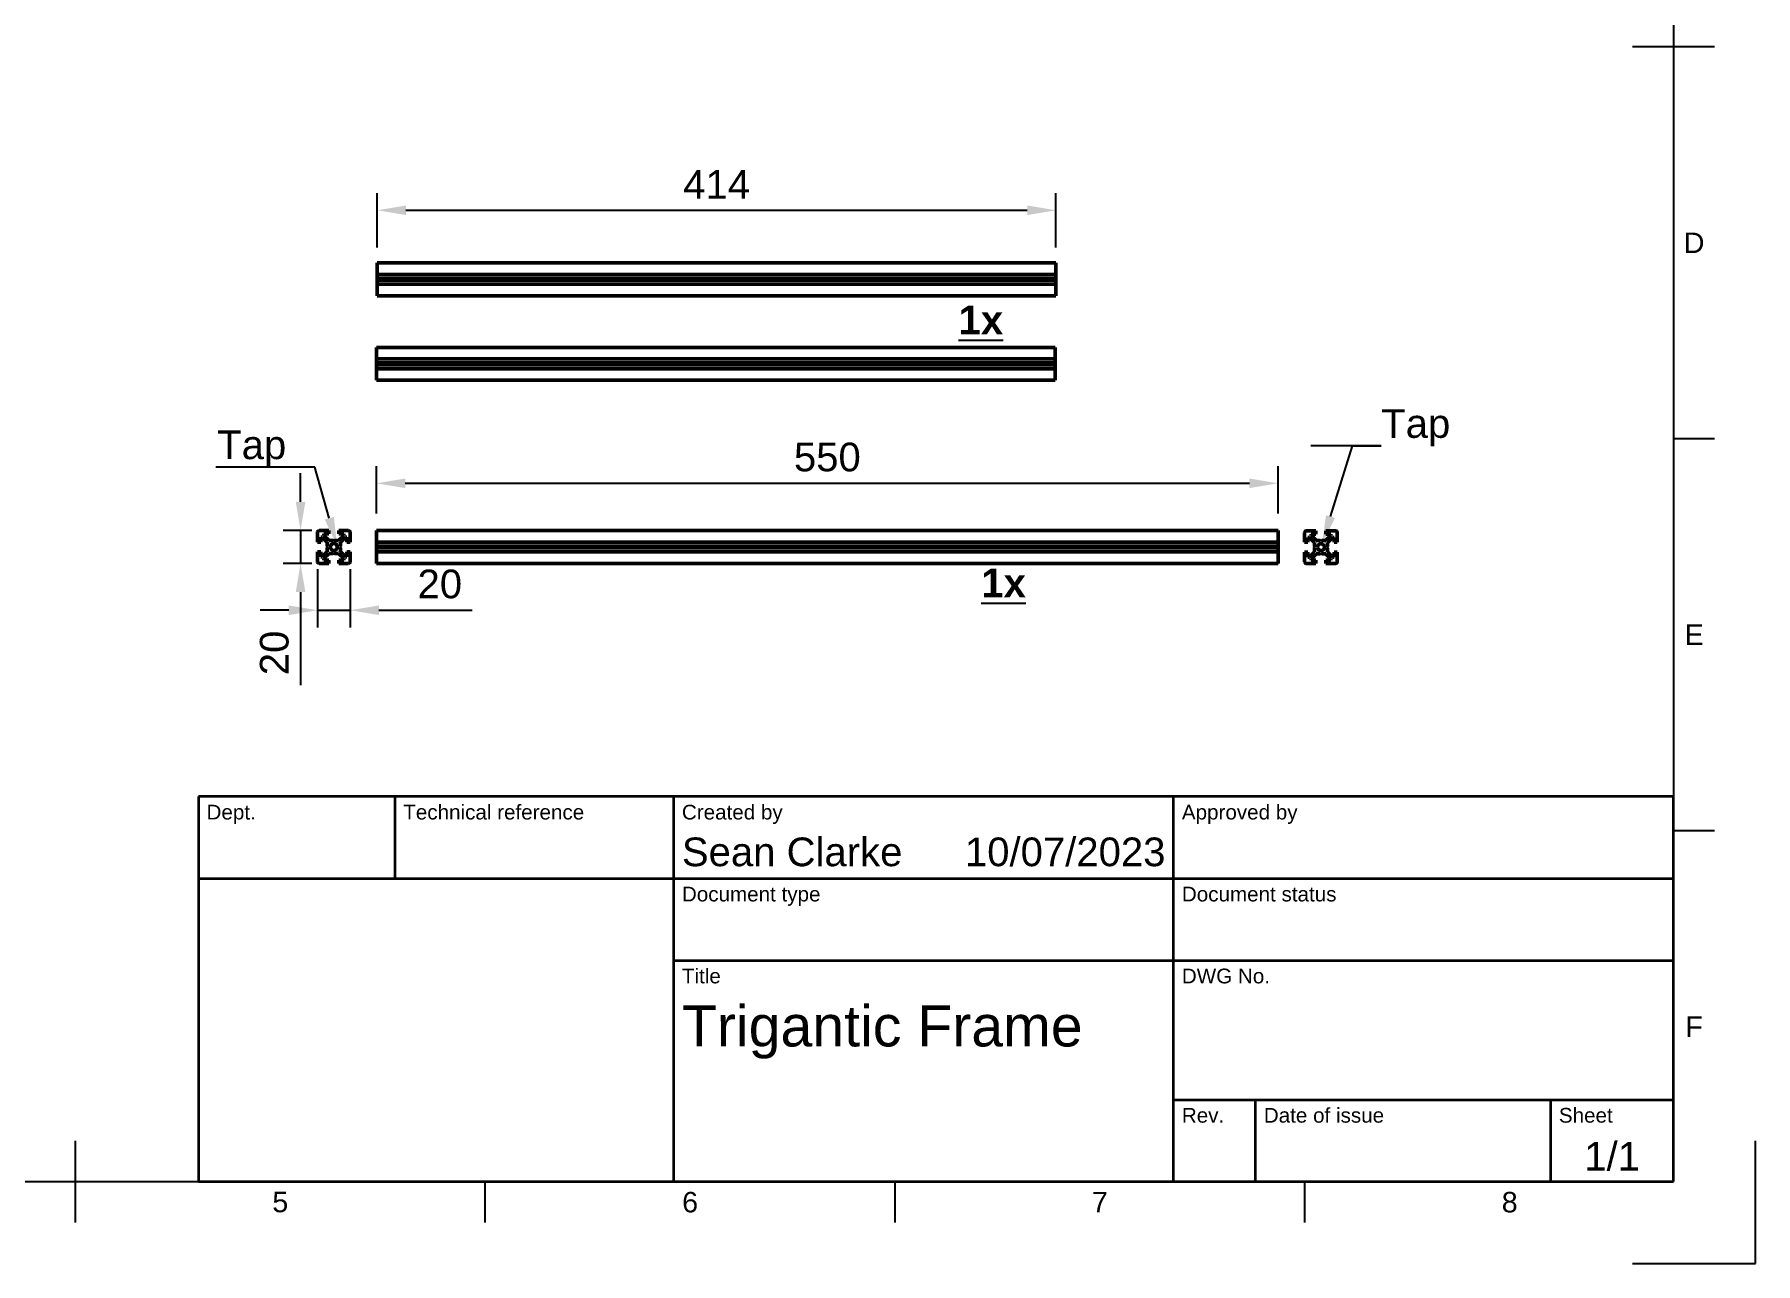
# Model space of a CAD drawing. Header units: millimetres. Extents: x 0 to 420, y 0 to 297.
# Drawn here: x 210 to 420, y 0 to 150 of the extents above; entities that cross this region are included whole.
import ezdxf
from ezdxf import colors
from ezdxf.entities.mleader import LeaderData, LeaderLine
from ezdxf.enums import TextEntityAlignment as Align
from ezdxf.math import Vec2, Vec3

# ---------------------------------------------------------------- set-up
doc = ezdxf.new("R2010")
doc.units = ezdxf.units.MM
doc.header["$LTSCALE"] = 0.75
for name, color, linetype, lineweight in [('BORDER', 7, 'Continuous', 25), ('FD_Dimensions', 7, 'Continuous', 25), ('Leaders', 7, 'Continuous', 25), ('Notes', 7, 'Continuous', 25), ('TITLEBLOCK', 7, 'Continuous', 35), ('Visible', 7, 'Continuous', 50)]:
    doc.layers.add(name, color=color, linetype=linetype, lineweight=lineweight)
doc.styles.add('FusionTitle', font='arial.ttf')
doc.styles.get("Standard").update_dxf_attribs({"font": 'arial.ttf'})
doc.dimstyles.new('Dim-ISO-25', dxfattribs={"dimtxt": 3.5, "dimasz": 3.5, "dimexe": 2.1, "dimexo": 2.1, "dimgap": 1.4, "dimtad": 1, "dimzin": 12, "dimdsep": 46, "dimtxsty": 'Standard', "dimcen": 0, "dimazin": 3, "dimtp": 0.1, "dimtm": 0.1, "dimtfac": 0.714286, "dimtmove": 0, "dimatfit": 3, "dimfxl": 1, "dimtzin": 12, "dimarcsym": 0})

# ---------------------------------------------------------------- blocks, each defined once
blk = doc.blocks.new('ISO_A3_SHEET')
at = {"layer": 'BORDER'}
for p, q in [((410, 287), (410, 10)), ((415, 148.5), (405, 148.5)), ((415, 100.66667), (410, 100.66667)), ((415, 52.83334), (410, 52.83334)), ((215, 5), (215, 15)), ((20, 10), (410, 10)), ((265, 5), (265, 10)), ((315, 5), (315, 10)), ((365, 5), (365, 10))]:
    blk.add_line(p, q, dxfattribs=at)
at = {"layer": 'Defpoints'}
for p, q in [((420, 0), (420, 15)), ((405, 0), (420, 0))]:
    blk.add_line(p, q, dxfattribs=at)
at = {"layer": 'BORDER', "style": 'FusionTitle'}
for s, p in [('D', (412.5, 124.58334)), ('E', (412.5, 76.75001)), ('F', (412.5, 28.91668)), ('5', (240, 7.5)), ('6', (290, 7.5)), ('7', (340, 7.5)), ('8', (390, 7.5))]:
    blk.add_text(s, height=2.5, dxfattribs=at).set_placement(p, align=Align.MIDDLE)
blk = doc.blocks.new('ISO_TITLEBLOCK')
at = {"layer": 'TITLEBLOCK'}
for p, q in [((0, 47), (-180, 47)), ((-180, 47), (-180, 0)), ((-156, 37), (-156, 47)), ((-122, 0), (-122, 47)), ((-61, 0), (-61, 47)), ((0, 0), (0, 47)), ((-180, 37), (0, 37)), ((-122, 27), (0, 27)), ((-61, 10), (0, 10)), ((-51, 0), (-51, 10)), ((-15, 0), (-15, 10)), ((-180, 0), (0, 0))]:
    blk.add_line(p, q, dxfattribs=at)
at = {"layer": 'TITLEBLOCK', "style": 'FusionTitle'}
for s, p in [('Dept.', (-179, 46)), ('Technical reference', (-155, 46)), ('Created by', (-121, 46)), ('Approved by', (-60, 46)), ('Document type', (-121, 36)), ('Document status', (-60, 36)), ('Title', (-121, 26)), ('DWG No.', (-60, 26)), ('Rev.', (-60, 9)), ('Date of issue', (-50, 9)), ('Sheet', (-14, 9))]:
    blk.add_text(s, height=1.8, dxfattribs=at).set_placement(p, align=Align.TOP_LEFT)
for tag, height, p in [('DEPT', 3.5, (-179, 42)), ('TECHNICAL_REFERENCE', 3.5, (-155, 42)), ('CREATED_BY', 3.5, (-121, 42)), ('APPROVED_BY', 3.5, (-60, 42)), ('DOCUMENT_TYPE', 3.5, (-121, 32)), ('DOCUMENT_STATUS', 3.5, (-60, 32)), ('TITLE_1', 5, (-121, 21.5)), ('TITLE_2', 5, (-121, 14)), ('TITLE_3', 5, (-121, 6.5)), ('DATE_OF_ISSUE', 3.5, (-50, 5))]:
    blk.add_attdef(tag, text='', height=height, dxfattribs=at).set_placement(p, align=Align.TOP_LEFT)
for tag, p in [('CREATED_DATE', (-62, 42)), ('APPROVED_DATE', (-0.99, 42))]:
    blk.add_attdef(tag, text='', height=3.5, dxfattribs=at).set_placement(p, align=Align.TOP_RIGHT)
for tag, height, p in [('DRAWING_NUMBER', 5, (-30.5, 19.75)), ('REV', 3.5, (-56, 4.85)), ('SHEET', 3.5, (-7.5, 4.85))]:
    blk.add_attdef(tag, text='', height=height, dxfattribs=at).set_placement(p, align=Align.TOP_CENTER)
blk = doc.blocks.new('*D106')
at = {"layer": 'Defpoints', "color": 0, "transparency": 16777216}
for p in [(334.636167, 128.552808), (251.836167, 121.927082), (334.636167, 121.927082)]:
    blk.add_point(p, dxfattribs=at)
at = {"layer": 'FD_Dimensions', "color": 0, "lineweight": -2, "transparency": 16777216}
for p, q in [((251.836167, 124.027082), (251.836167, 130.652808)), ((334.636167, 124.027082), (334.636167, 130.652808)), ((255.336167, 128.552808), (331.136167, 128.552808))]:
    blk.add_line(p, q, dxfattribs=at)
at = {"layer": 'FD_Dimensions', "color": 0, "transparency": 16777216}
for points in [[(255.336167, 129.136141), (255.336167, 127.969475), (251.836167, 128.552808)], [(331.136167, 129.136141), (331.136167, 127.969475), (334.636167, 128.552808)]]:
    blk.add_solid(points, dxfattribs=at)
at = {"layer": 'FD_Dimensions', "color": 0, "transparency": 16777216, "insert": (293.236167, 131.70997), "char_height": 3.5, "attachment_point": 5}
blk.add_mtext('414', dxfattribs=at)
blk = doc.blocks.new('*D108')
at = {"layer": 'Defpoints', "color": 0, "transparency": 16777216}
for p in [(361.744709, 95.232172), (251.744709, 89.460089), (361.744709, 89.460089)]:
    blk.add_point(p, dxfattribs=at)
at = {"layer": 'FD_Dimensions', "color": 0, "lineweight": -2, "transparency": 16777216}
for p, q in [((251.744709, 91.560089), (251.744709, 97.332172)), ((361.744709, 91.560089), (361.744709, 97.332172)), ((255.244709, 95.232172), (358.244709, 95.232172))]:
    blk.add_line(p, q, dxfattribs=at)
at = {"layer": 'FD_Dimensions', "color": 0, "transparency": 16777216}
for points in [[(255.244709, 95.815505), (255.244709, 94.648839), (251.744709, 95.232172)], [(358.244709, 95.815505), (358.244709, 94.648839), (361.744709, 95.232172)]]:
    blk.add_solid(points, dxfattribs=at)
at = {"layer": 'FD_Dimensions', "color": 0, "transparency": 16777216, "insert": (306.744709, 98.419177), "char_height": 3.5, "attachment_point": 5}
blk.add_mtext('550', dxfattribs=at)
blk = doc.blocks.new('*D109')
at = {"layer": 'Defpoints', "color": 0, "transparency": 16777216}
for p in [(245.931401, 89.460089), (242.469818, 85.460089), (245.931401, 85.460089)]:
    blk.add_point(p, dxfattribs=at)
at = {"layer": 'FD_Dimensions', "color": 0, "lineweight": -2, "transparency": 16777216}
for p, q in [((242.469818, 92.960089), (242.469818, 96.460089)), ((243.831401, 89.460089), (240.369818, 89.460089)), ((242.469818, 89.460089), (242.469818, 85.460089)), ((243.831401, 85.460089), (240.369818, 85.460089)), ((242.469818, 81.960089), (242.469818, 70.598697))]:
    blk.add_line(p, q, dxfattribs=at)
at = {"layer": 'FD_Dimensions', "color": 0, "transparency": 16777216}
for points in [[(241.886485, 92.960089), (243.053151, 92.960089), (242.469818, 89.460089)], [(241.886485, 81.960089), (243.053151, 81.960089), (242.469818, 85.460089)]]:
    blk.add_solid(points, dxfattribs=at)
at = {"layer": 'FD_Dimensions', "color": 0, "transparency": 16777216, "insert": (239.282812, 74.529393), "char_height": 3.5, "attachment_point": 5, "rotation": 90}
blk.add_mtext('20', dxfattribs=at)
blk = doc.blocks.new('*D110')
at = {"layer": 'Defpoints', "color": 0, "transparency": 16777216}
for p in [(244.531401, 86.860089), (248.531401, 86.860089), (248.531401, 79.738031)]:
    blk.add_point(p, dxfattribs=at)
at = {"layer": 'FD_Dimensions', "color": 0, "lineweight": -2, "transparency": 16777216}
for p, q in [((244.531401, 84.760089), (244.531401, 77.638031)), ((248.531401, 84.760089), (248.531401, 77.638031)), ((241.031401, 79.738031), (237.531401, 79.738031)), ((244.531401, 79.738031), (248.531401, 79.738031)), ((252.031401, 79.738031), (263.392793, 79.738031))]:
    blk.add_line(p, q, dxfattribs=at)
at = {"layer": 'FD_Dimensions', "color": 0, "transparency": 16777216}
for points in [[(241.031401, 80.321365), (241.031401, 79.154698), (244.531401, 79.738031)], [(252.031401, 80.321365), (252.031401, 79.154698), (248.531401, 79.738031)]]:
    blk.add_solid(points, dxfattribs=at)
at = {"layer": 'FD_Dimensions', "color": 0, "transparency": 16777216, "insert": (259.462097, 82.925037), "char_height": 3.5, "attachment_point": 5}
blk.add_mtext('20', dxfattribs=at)

msp = doc.modelspace()

# ---------------------------------------------------------------- linework, layer by layer
at = {"layer": 'Visible', "extrusion": (0, 1, 0)}
for p, q in [((251.836167, 122.127082), (251.836167, 121.927082)), ((334.636167, 122.127082), (251.836167, 122.127082)), ((251.836167, 120.727082), (251.836167, 121.927082)), ((334.636167, 122.127082), (334.636167, 121.927082)), ((334.636167, 120.727082), (334.636167, 121.927082)), ((251.836167, 120.71495), (251.836167, 120.727082)), ((334.636167, 120.727082), (251.836167, 120.727082)), ((251.836167, 120.231005), (251.836167, 120.71495)), ((334.636167, 120.71495), (251.836167, 120.71495)), ((251.836167, 120.127082), (251.836167, 120.231005)), ((334.636167, 120.231005), (251.836167, 120.231005)), ((251.836167, 120.023159), (251.836167, 120.127082)), ((334.636167, 120.127082), (251.836167, 120.127082)), ((251.836167, 119.539214), (251.836167, 120.023159)), ((334.636167, 120.023159), (251.836167, 120.023159)), ((334.636167, 120.71495), (334.636167, 120.727082)), ((334.636167, 120.231005), (334.636167, 120.71495)), ((334.636167, 120.127082), (334.636167, 120.231005)), ((334.636167, 120.023159), (334.636167, 120.127082)), ((334.636167, 119.539214), (334.636167, 120.023159)), ((251.836167, 119.527082), (251.836167, 119.539214)), ((334.636167, 119.539214), (251.836167, 119.539214)), ((251.836167, 118.327082), (251.836167, 119.527082)), ((334.636167, 119.527082), (251.836167, 119.527082)), ((251.836167, 118.327082), (251.836167, 118.127082)), ((334.636167, 118.127082), (251.836167, 118.127082)), ((334.636167, 119.527082), (334.636167, 119.539214)), ((334.636167, 118.327082), (334.636167, 119.527082)), ((334.636167, 118.327082), (334.636167, 118.127082)), ((244.531401, 88.060089), (244.531401, 89.260089)), ((244.731401, 89.460089), (245.931401, 89.460089)), ((245.119269, 88.660089), (244.931401, 88.660089)), ((244.931401, 88.660089), (244.931401, 88.060089)), ((245.731401, 88.047957), (245.119269, 88.660089)), ((245.931401, 89.060089), (245.331401, 89.060089)), ((245.331401, 89.060089), (245.331401, 88.872221)), ((245.331401, 88.872221), (245.943533, 88.260089)), ((245.931401, 89.460089), (245.931401, 89.060089)), ((245.943533, 88.260089), (246.427478, 88.260089)), ((246.427478, 88.260089), (246.531401, 88.200089)), ((246.531401, 88.200089), (246.635324, 88.260089)), ((246.635324, 88.260089), (247.119269, 88.260089)), ((247.119269, 88.260089), (247.731401, 88.872221)), ((247.131401, 89.060089), (247.131401, 89.460089)), ((247.131401, 89.460089), (248.331401, 89.460089)), ((247.731401, 89.060089), (247.131401, 89.060089)), ((247.943533, 88.660089), (247.331401, 88.047957)), ((247.731401, 88.872221), (247.731401, 89.060089)), ((248.131401, 88.660089), (247.943533, 88.660089)), ((248.131401, 88.060089), (248.131401, 88.660089)), ((248.531401, 89.260089), (248.531401, 88.060089)), ((251.744709, 89.460089), (251.744709, 89.260089)), ((361.744709, 89.460089), (251.744709, 89.460089)), ((251.744709, 88.060089), (251.744709, 89.260089)), ((361.744709, 89.460089), (361.744709, 89.260089)), ((361.744709, 88.060089), (361.744709, 89.260089)), ((364.966537, 88.03145), (364.966537, 89.23145)), ((365.166537, 89.43145), (366.366537, 89.43145)), ((365.554405, 88.63145), (365.366537, 88.63145)), ((365.366537, 88.63145), (365.366537, 88.03145)), ((366.166537, 88.019318), (365.554405, 88.63145)), ((366.366537, 89.03145), (365.766537, 89.03145)), ((365.766537, 89.03145), (365.766537, 88.843582)), ((365.766537, 88.843582), (366.378669, 88.23145)), ((366.366537, 89.43145), (366.366537, 89.03145)), ((366.378669, 88.23145), (366.862614, 88.23145)), ((366.862614, 88.23145), (366.966537, 88.17145)), ((366.966537, 88.17145), (367.07046, 88.23145)), ((367.07046, 88.23145), (367.554405, 88.23145)), ((367.554405, 88.23145), (368.166537, 88.843582)), ((367.566537, 89.03145), (367.566537, 89.43145)), ((367.566537, 89.43145), (368.766537, 89.43145)), ((368.166537, 89.03145), (367.566537, 89.03145)), ((368.378669, 88.63145), (367.766537, 88.019318)), ((368.166537, 88.843582), (368.166537, 89.03145)), ((368.566537, 88.63145), (368.378669, 88.63145)), ((368.566537, 88.03145), (368.566537, 88.63145)), ((368.966537, 89.23145), (368.966537, 88.03145)), ((244.931401, 88.060089), (244.531401, 88.060089)), ((244.531401, 85.660089), (244.531401, 86.860089)), ((244.531401, 86.860089), (244.931401, 86.860089)), ((244.931401, 86.860089), (244.931401, 86.260089)), ((244.931401, 86.260089), (245.119269, 86.260089)), ((245.119269, 86.260089), (245.731401, 86.872221)), ((245.943533, 86.660089), (245.331401, 86.047957)), ((245.731401, 87.564012), (245.731401, 88.047957)), ((245.791401, 87.460089), (245.731401, 87.564012)), ((245.731401, 87.356166), (245.791401, 87.460089)), ((245.731401, 86.872221), (245.731401, 87.356166)), ((246.427478, 86.660089), (245.943533, 86.660089)), ((246.531401, 86.720089), (246.427478, 86.660089)), ((246.635324, 86.660089), (246.531401, 86.720089)), ((247.119269, 86.660089), (246.635324, 86.660089)), ((247.731401, 86.047957), (247.119269, 86.660089)), ((247.331401, 87.564012), (247.271401, 87.460089)), ((247.271401, 87.460089), (247.331401, 87.356166)), ((247.331401, 88.047957), (247.331401, 87.564012)), ((247.331401, 87.356166), (247.331401, 86.872221)), ((247.331401, 86.872221), (247.943533, 86.260089)), ((247.943533, 86.260089), (248.131401, 86.260089)), ((248.531401, 88.060089), (248.131401, 88.060089)), ((248.131401, 86.260089), (248.131401, 86.860089)), ((248.131401, 86.860089), (248.531401, 86.860089)), ((248.531401, 86.860089), (248.531401, 85.660089)), ((251.744709, 88.047957), (251.744709, 88.060089)), ((361.744709, 88.060089), (251.744709, 88.060089)), ((251.744709, 87.564012), (251.744709, 88.047957)), ((361.744709, 88.047957), (251.744709, 88.047957)), ((251.744709, 87.460089), (251.744709, 87.564012)), ((361.744709, 87.564012), (251.744709, 87.564012)), ((251.744709, 87.356166), (251.744709, 87.460089)), ((361.744709, 87.460089), (251.744709, 87.460089)), ((251.744709, 86.872221), (251.744709, 87.356166)), ((361.744709, 87.356166), (251.744709, 87.356166)), ((251.744709, 86.860089), (251.744709, 86.872221)), ((361.744709, 86.872221), (251.744709, 86.872221)), ((251.744709, 85.660089), (251.744709, 86.860089)), ((361.744709, 86.860089), (251.744709, 86.860089)), ((361.744709, 88.047957), (361.744709, 88.060089)), ((361.744709, 87.564012), (361.744709, 88.047957)), ((361.744709, 87.460089), (361.744709, 87.564012)), ((361.744709, 87.356166), (361.744709, 87.460089)), ((361.744709, 86.872221), (361.744709, 87.356166)), ((361.744709, 86.860089), (361.744709, 86.872221)), ((361.744709, 85.660089), (361.744709, 86.860089)), ((365.366537, 88.03145), (364.966537, 88.03145)), ((364.966537, 85.63145), (364.966537, 86.83145)), ((364.966537, 86.83145), (365.366537, 86.83145)), ((365.366537, 86.83145), (365.366537, 86.23145)), ((365.366537, 86.23145), (365.554405, 86.23145)), ((365.554405, 86.23145), (366.166537, 86.843582)), ((366.378669, 86.63145), (365.766537, 86.019318)), ((366.166537, 87.535373), (366.166537, 88.019318)), ((366.226537, 87.43145), (366.166537, 87.535373)), ((366.166537, 87.327527), (366.226537, 87.43145)), ((366.166537, 86.843582), (366.166537, 87.327527)), ((366.862614, 86.63145), (366.378669, 86.63145)), ((366.966537, 86.69145), (366.862614, 86.63145)), ((367.07046, 86.63145), (366.966537, 86.69145)), ((367.554405, 86.63145), (367.07046, 86.63145)), ((368.166537, 86.019318), (367.554405, 86.63145)), ((367.766537, 87.535373), (367.706537, 87.43145)), ((367.706537, 87.43145), (367.766537, 87.327527)), ((367.766537, 88.019318), (367.766537, 87.535373)), ((367.766537, 87.327527), (367.766537, 86.843582)), ((367.766537, 86.843582), (368.378669, 86.23145)), ((368.378669, 86.23145), (368.566537, 86.23145)), ((368.966537, 88.03145), (368.566537, 88.03145)), ((368.566537, 86.23145), (368.566537, 86.83145)), ((368.566537, 86.83145), (368.966537, 86.83145)), ((368.966537, 86.83145), (368.966537, 85.63145)), ((245.931401, 85.460089), (244.731401, 85.460089)), ((245.331401, 86.047957), (245.331401, 85.860089)), ((245.331401, 85.860089), (245.931401, 85.860089)), ((245.931401, 85.860089), (245.931401, 85.460089)), ((247.131401, 85.460089), (247.131401, 85.860089)), ((247.131401, 85.860089), (247.731401, 85.860089)), ((248.331401, 85.460089), (247.131401, 85.460089)), ((247.731401, 85.860089), (247.731401, 86.047957)), ((251.744709, 85.660089), (251.744709, 85.460089)), ((361.744709, 85.460089), (251.744709, 85.460089)), ((361.744709, 85.660089), (361.744709, 85.460089)), ((366.366537, 85.43145), (365.166537, 85.43145)), ((365.766537, 86.019318), (365.766537, 85.83145)), ((365.766537, 85.83145), (366.366537, 85.83145)), ((366.366537, 85.83145), (366.366537, 85.43145)), ((367.566537, 85.43145), (367.566537, 85.83145)), ((367.566537, 85.83145), (368.166537, 85.83145)), ((368.766537, 85.43145), (367.566537, 85.43145)), ((368.166537, 85.83145), (368.166537, 86.019318))]:
    msp.add_line(p, q, dxfattribs=at)
at = {"layer": 'Visible'}
for p, q in [((251.744709, 111.817791), (251.744709, 111.617791)), ((334.544709, 111.817791), (251.744709, 111.817791)), ((251.744709, 110.417791), (251.744709, 111.617791)), ((334.544709, 111.817791), (334.544709, 111.617791)), ((334.544709, 110.417791), (334.544709, 111.617791)), ((251.744709, 110.405659), (251.744709, 110.417791)), ((334.544709, 110.417791), (251.744709, 110.417791)), ((251.744709, 109.921714), (251.744709, 110.405659)), ((334.544709, 110.405659), (251.744709, 110.405659)), ((251.744709, 109.817791), (251.744709, 109.921714)), ((334.544709, 109.921714), (251.744709, 109.921714)), ((251.744709, 109.713868), (251.744709, 109.817791)), ((334.544709, 109.817791), (251.744709, 109.817791)), ((251.744709, 109.229923), (251.744709, 109.713868)), ((334.544709, 109.713868), (251.744709, 109.713868)), ((251.744709, 109.217791), (251.744709, 109.229923)), ((334.544709, 109.229923), (251.744709, 109.229923)), ((251.744709, 108.017791), (251.744709, 109.217791)), ((334.544709, 109.217791), (251.744709, 109.217791)), ((334.544709, 110.405659), (334.544709, 110.417791)), ((334.544709, 109.921714), (334.544709, 110.405659)), ((334.544709, 109.817791), (334.544709, 109.921714)), ((334.544709, 109.713868), (334.544709, 109.817791)), ((334.544709, 109.229923), (334.544709, 109.713868)), ((334.544709, 109.217791), (334.544709, 109.229923)), ((334.544709, 108.017791), (334.544709, 109.217791)), ((251.744709, 108.017791), (251.744709, 107.817791)), ((334.544709, 107.817791), (251.744709, 107.817791)), ((334.544709, 108.017791), (334.544709, 107.817791))]:
    msp.add_line(p, q, dxfattribs=at)
at = {"layer": 'Visible', "extrusion": (-2e-16, 0, -1)}
for centre in [(-246.531401, 87.460089), (-366.966537, 87.43145)]:
    msp.add_circle(centre, 0.42, dxfattribs=at)
for centre, start, end in [((-244.731401, 89.260089), 0, 90), ((-248.331401, 89.260089), 90, 180), ((-365.166537, 89.23145), 0, 90), ((-368.766537, 89.23145), 90, 180), ((-244.731401, 85.660089), 270, 0), ((-248.331401, 85.660089), 180, 270), ((-365.166537, 85.63145), 270, 0), ((-368.766537, 85.63145), 180, 270)]:
    msp.add_arc(centre, 0.2, start, end, dxfattribs=at)

# ---------------------------------------------------------------- block references
at = {"layer": 'BORDER'}
msp.add_blockref('ISO_A3_SHEET', (0, 0), dxfattribs=at)
at = {"layer": 'TITLEBLOCK'}
msp.add_blockref('ISO_TITLEBLOCK', (410, 10), dxfattribs=at).add_auto_attribs({'CREATED_DATE': '10/07/2023', 'SHEET': '1/1', 'TITLE_1': 'Trigantic Frame', 'CREATED_BY': 'Sean Clarke'})

# ---------------------------------------------------------------- texts
at = {"layer": 'Notes', "char_height": 3.5, "attachment_point": 1}
for insert in [(322.756234, 116.916788), (325.531772, 84.821097)]:
    msp.add_mtext_dynamic_manual_height_columns('{\\fArial|b1|i0|c0|p34;\\L\\C242;\\c4008924;1x}', width=7.774342, gutter_width=17.5, heights=[0], dxfattribs=dict(at, insert=insert))

# ---------------------------------------------------------------- dimensions: what is measured, and where the dimension line sits
at = {"layer": 'FD_Dimensions'}
dim = msp.add_linear_dim(base=(334.636167, 128.552808), p1=(251.836167, 121.927082), p2=(334.636167, 121.927082), angle=180, dimstyle='Dim-ISO-25', override={"dimlfac": 5, "dimclrd": 0, "dimclre": 0}, dxfattribs=at)
dim.commit()
dim.dimension.update_dxf_attribs({"geometry": '*D106', "text_midpoint": (293.236167, 131.70997)})
for p1, p2, distance, picture, middle in [((251.744709, 89.460089), (361.744709, 89.460089), 5.772083, '*D108', (306.744709, 98.419177)), ((245.931401, 89.460089), (245.931401, 85.460089), -3.461583, '*D109', (239.282812, 74.529393)), ((244.531401, 86.860089), (248.531401, 86.860089), -7.122058, '*D110', (259.462097, 82.925037))]:
    dim = msp.add_aligned_dim(p1=p1, p2=p2, distance=distance, dimstyle='Dim-ISO-25', override={"dimlfac": 5, "dimclrd": 0, "dimclre": 0}, dxfattribs=at)
    dim.commit()
    dim.dimension.update_dxf_attribs({"geometry": picture, "text_midpoint": middle})

# ---------------------------------------------------------------- leaders
at = {"layer": 'Leaders'}
ml = msp.add_multileader_mtext('Standard', dxfattribs=at)
ml.set_content('Tap', color=256)
ml.set_leader_properties()
ml.build(insert=Vec2(0, 0))
ml.multileader.update_dxf_attribs({"text_left_attachment_type": 5, "text_right_attachment_type": 5, "dogleg_length": 3.5, "arrow_head_size": 3.5})
ctx = ml.context
ctx.base_point, ctx.char_height, ctx.arrow_head_size, ctx.landing_gap_size, ctx.plane_origin = Vec3(374.325049, 99.808321), 3.5, 3.5, 0, Vec3(367.101875, 87.829047)
ctx.left_attachment, ctx.right_attachment = 5, 5
notes = []
notes.append((ctx, [(0, (1, 1, 0), (370.825049, 99.808321), (1, 0), 3.5, [(0, [(367.101875, 87.829047)], 0, [])])]))
ctx.mtext.insert, ctx.mtext.flow_direction = Vec3(374.325049, 104.280013), 5
ml = msp.add_multileader_mtext('Standard', dxfattribs=at)
ml.set_content('Tap', color=256)
ml.set_leader_properties()
ml.build(insert=Vec2(0, 0))
ml.multileader.update_dxf_attribs({"text_left_attachment_type": 5, "text_right_attachment_type": 5, "dogleg_length": 3.5, "arrow_head_size": 3.5})
ctx = ml.context
ctx.base_point, ctx.char_height, ctx.arrow_head_size, ctx.landing_gap_size, ctx.plane_origin = Vec3(232.610236, 97.211008), 3.5, 3.5, 0, Vec3(246.926193, 87.603404)
ctx.left_attachment, ctx.right_attachment, ctx.text_align_type = 5, 5, 2
notes.append((ctx, [(0, (1, 1, 0), (244.225174, 97.211008), (-1, 0), 3.5, [(0, [(246.926193, 87.603404)], 0, [])])]))
ctx.mtext.insert, ctx.mtext.alignment, ctx.mtext.flow_direction = Vec3(240.725174, 101.6827), 3, 5
for ctx, leaders in notes:
    for number, flags, end, landing, length, lines in leaders:
        leader = LeaderData()
        leader.index, (leader.has_last_leader_line, leader.has_dogleg_vector, leader.attachment_direction) = number, flags
        leader.last_leader_point, leader.dogleg_vector, leader.dogleg_length = Vec3(end), Vec3(landing), length
        for number, points, colour, breaks in lines:
            line = LeaderLine()
            line.index, line.vertices, line.color, line.breaks = number, Vec3.list(points), colors.encode_raw_color(colour), breaks
            leader.lines.append(line)
        ctx.leaders.append(leader)

doc.saveas('drawing.dxf')
